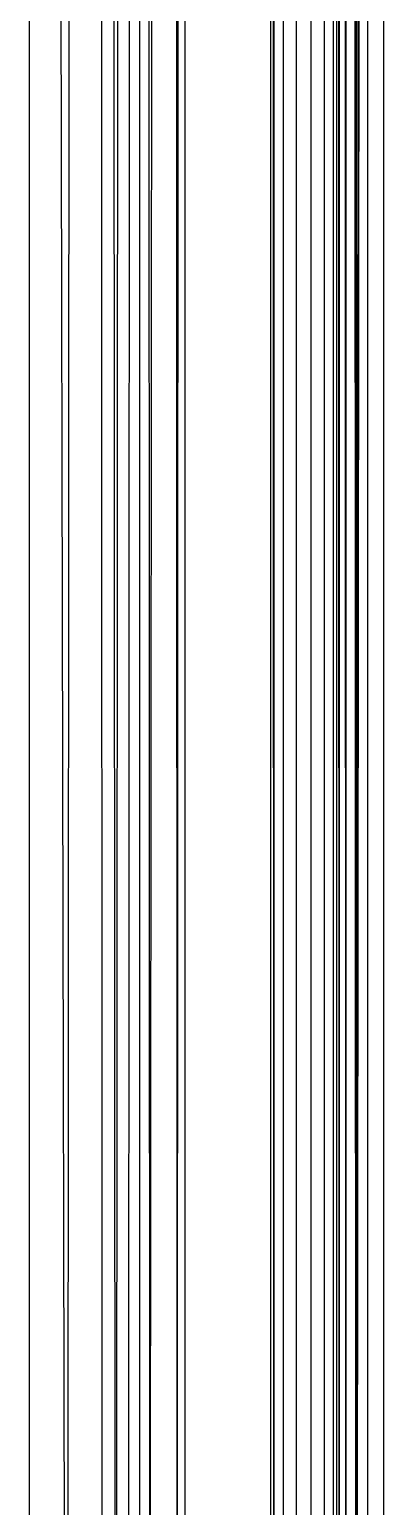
# Model space of a CAD drawing. Header units: inches. Extents: x 12 to 4610, y 7 to 3258.
# Drawn here: x 733.95 to 743.05, y 1728.31 to 1766.24 of the extents above; entities that cross this region are included whole.
import ezdxf

# ---------------------------------------------------------------- set-up
doc = ezdxf.new("R2010")
doc.units = ezdxf.units.IN
doc.header["$MEASUREMENT"] = 0

msp = doc.modelspace()

# ---------------------------------------------------------------- linework, layer by layer
for p, q in [((734.921, 1691.728), (735.48, 2594.317)), ((735.48, 2594.317), (736.171, 1693.169)), ((735.834, 1692.919), (735.48, 2594.317)), ((736.171, 1693.169), (736.778, 2594.317)), ((736.778, 2594.317), (736.486, 1693.419)), ((736.778, 2594.317), (736.777, 1693.669)), ((736.778, 2594.317), (737.041, 1693.919)), ((737.041, 1693.919), (737.645, 2594.317)), ((737.645, 2594.317), (737.74, 1694.261)), ((740.233, 2589.367), (740.233, 1699.567)), ((740.469, 2589.367), (740.469, 1699.567)), ((740.81, 1699.567), (740.81, 2589.367)), ((741.188, 1699.567), (741.188, 2589.367)), ((741.529, 1699.567), (741.529, 2589.367)), ((741.765, 1699.567), (741.765, 2589.367)), ((741.911, 2589.35), (741.91, 1699.585)), ((742.084, 1699.603), (741.911, 2589.35)), ((742.343, 1699.62), (742.084, 2589.332)), ((742.084, 2589.332), (742.084, 1699.603)), ((742.343, 2589.314), (742.343, 1699.62)), ((743.049, 2588.367), (743.049, 1700.567)), ((737.74, 1694.261), (737.949, 2194.415)), ((737.949, 1694.538), (737.949, 2194.415)), ((740.149, 1699.567), (740.149, 2144.467)), ((740.233, 1699.567), (740.149, 2144.467)), ((741.849, 1699.567), (741.849, 2144.467)), ((741.91, 1699.585), (741.849, 2144.467)), ((742.649, 2144.467), (742.343, 1699.62)), ((733.949, 1690.538), (733.949, 2142.428)), ((733.949, 2142.428), (734.921, 1691.728)), ((742.649, 2095.042), (742.343, 1699.62)), ((742.343, 1699.62), (742.649, 2045.616)), ((742.649, 1996.191), (742.343, 1699.62)), ((742.649, 1699.638), (742.649, 1996.191))]:
    msp.add_line(p, q)

doc.saveas('drawing.dxf')
